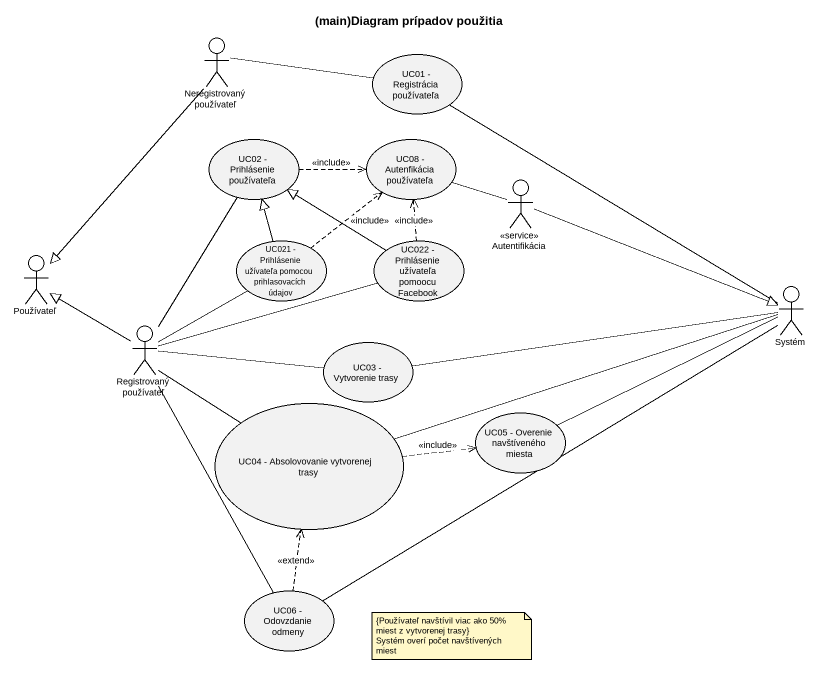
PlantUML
@startuml
title (main)Diagram prípadov použitia
actor "Neregistrovaný používateľ" as Neregistrovaný_používateľ
usecase "UC01 - Registrácia používateľa" as UC01_Registrácia_používateľa
usecase "UC02 - Prihlásenie používateľa" as UC02_Prihlásenie_používateľa
usecase "UC08 - Autenfikácia používateľa" as UC08_Autenfikácia
actor "<<service>> Autentifikácia" as service_Autentifikácia
actor Používateľ
usecase "UC021 - Prihlásenie užívateľa pomocou prihlasovacích údajov" as UC021_Prihlásenie_užívateľa
usecase "UC022 - Prihlásenie užívateľa pomoocu Facebook" as UC022_Prihlásenie_užívateľa
actor Systém
actor "Registrovaný používateľ" as Registrovaný_používateľ
usecase "UC03 - Vytvorenie trasy" as UC03_Vytvorenie_trasy
usecase "UC04 - Absolovovanie vytvorenej trasy" as UC04_Absolovovanie
usecase "UC05 - Overenie navštíveného miesta" as UC05_Overenie_navštíveného
usecase "UC06 - Odovzdanie odmeny" as UC06_Odovzdanie_odmeny
Neregistrovaný_používateľ --|> Používateľ
UC01_Registrácia_používateľa -left- Neregistrovaný_používateľ
UC02_Prihlásenie_používateľa .right.> UC08_Autenfikácia : <<include>>
UC02_Prihlásenie_používateľa -- Registrovaný_používateľ
UC08_Autenfikácia -right- service_Autentifikácia
service_Autentifikácia -right-|> Systém
UC021_Prihlásenie_užívateľa -up-|> UC02_Prihlásenie_používateľa
UC021_Prihlásenie_užívateľa .up.> UC08_Autenfikácia : <<include>>
UC022_Prihlásenie_užívateľa -up-|> UC02_Prihlásenie_používateľa
UC022_Prihlásenie_užívateľa .up.> UC08_Autenfikácia : <<include>>
Systém -up- UC01_Registrácia_používateľa
Registrovaný_používateľ -up-|> Používateľ
Registrovaný_používateľ -up- UC021_Prihlásenie_užívateľa
Registrovaný_používateľ -right- UC022_Prihlásenie_užívateľa
Registrovaný_používateľ -right- UC03_Vytvorenie_trasy
Registrovaný_používateľ -- UC04_Absolovovanie
Registrovaný_používateľ -- UC06_Odovzdanie_odmeny
UC03_Vytvorenie_trasy -right- Systém
UC04_Absolovovanie -right- Systém
UC04_Absolovovanie .right.> UC05_Overenie_navštíveného : <<include>>
UC05_Overenie_navštíveného -right- Systém
UC06_Odovzdanie_odmeny -right- Systém
UC06_Odovzdanie_odmeny .up.> UC04_Absolovovanie : <<extend>>
note as N1
  {Používateľ navštívil viac ako 50% miest z vytvorenej trasy}
  Systém overí počet navštívených miest
end note
@enduml
